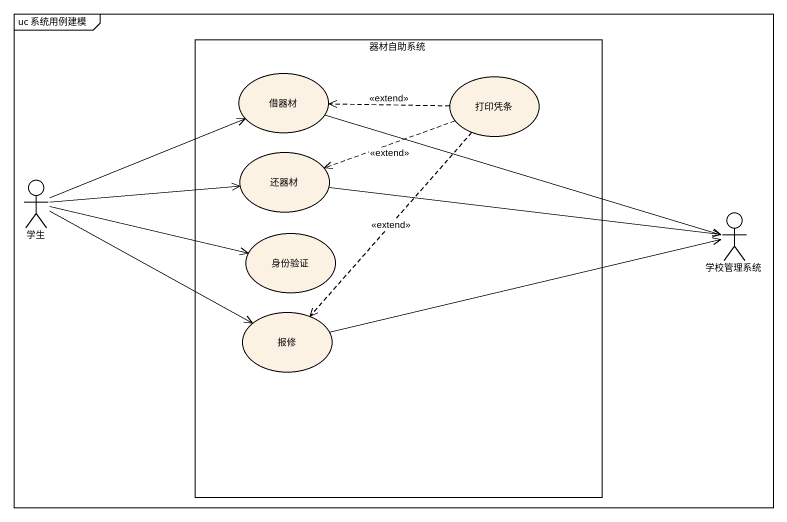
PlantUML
@startuml
mainframe uc 系统用例建模
rectangle 器材自助系统 {
  usecase 借器材
  usecase 打印凭条
  usecase 还器材
  usecase 身份验证
  usecase 报修
}
actor 学生
actor 学校管理系统
打印凭条 .left.> 借器材 : <<extend>>
打印凭条 .left.> 还器材 : <<extend>>
打印凭条 ..> 报修 : <<extend>>
学生 -right-> 借器材
学生 -right-> 还器材
学生 -right-> 身份验证
学生 -right-> 报修
学校管理系统 <-left- 借器材
学校管理系统 <-left- 还器材
学校管理系统 <-left- 报修
@enduml
